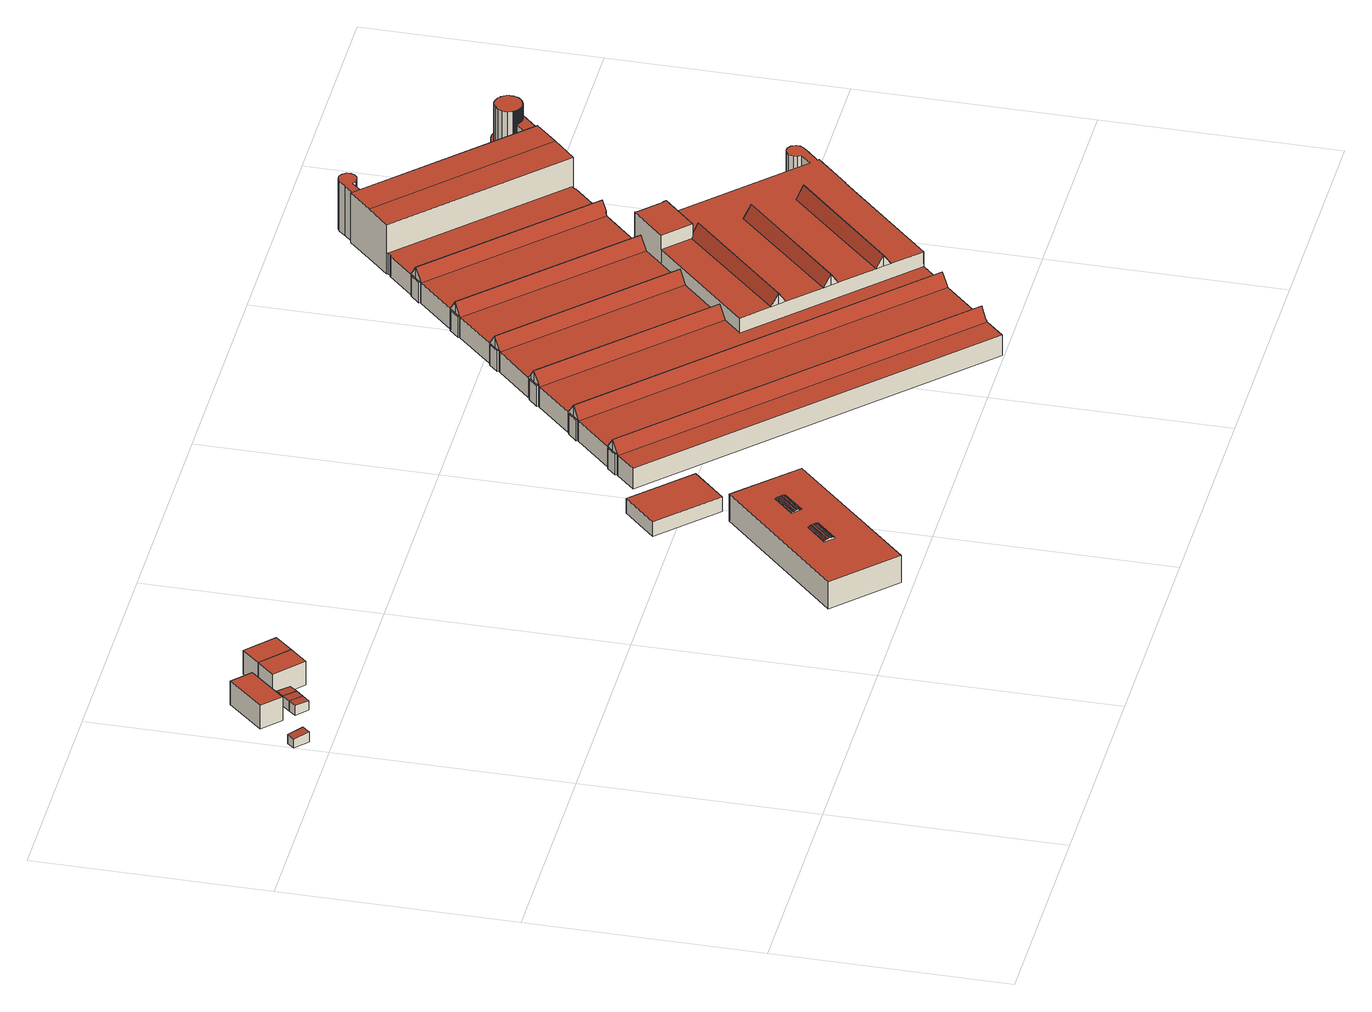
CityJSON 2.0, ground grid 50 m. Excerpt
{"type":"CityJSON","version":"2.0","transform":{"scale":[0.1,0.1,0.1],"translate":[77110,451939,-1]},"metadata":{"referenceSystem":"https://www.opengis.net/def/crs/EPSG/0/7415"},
"CityObjects":{
"building1":{"type":"Building","attributes":{"Volume":18.54,"Dakoppervlakte":8.1,"Muuroppervlakte":27.1,"Vloeroppervlakte":8.08,"hoogte_Z_max_in_m_NAP":2.09,"GEB_DOEL":"onbekend","dateOfConstruction":"1982-01-01","measuredHeight":2.42},"geometry":[{"type":"Solid","lod":"2","boundaries":[[[[0,1,2,3]],[[4,5,6,7]],[[0,3,5,4]],[[6,5,3,2]],[[1,7,6,2]],[[1,0,4,7]]]],"semantics":{"surfaces":[{"type":"GroundSurface"},{"type":"RoofSurface"},{"type":"WallSurface"}],"values":[[0,1,2,2,2,2]]}}]},
"building2":{"type":"Building","attributes":{"Volume":315.16,"Dakoppervlakte":55.98,"Muuroppervlakte":178.05,"Vloeroppervlakte":55.98,"hoogte_Z_max_in_m_NAP":5.35,"GEB_DOEL":"woonfunctie","dateOfConstruction":"1982-01-01","measuredHeight":5.63},"geometry":[{"type":"Solid","lod":"2","boundaries":[[[[8,9,10,11]],[[12,13,14,15]],[[8,11,15,14]],[[11,10,12,15]],[[9,13,12,10]],[[9,8,14,13]]]],"semantics":{"surfaces":[{"type":"GroundSurface"},{"type":"RoofSurface"},{"type":"WallSurface"}],"values":[[0,1,2,2,2,2]]}}]},
"building3":{"type":"Building","attributes":{"Volume":16,"Dakoppervlakte":7.11,"Muuroppervlakte":24.7,"Vloeroppervlakte":7.09,"hoogte_Z_max_in_m_NAP":2.11,"GEB_DOEL":"onbekend","dateOfConstruction":"1982-01-01","measuredHeight":2.38},"geometry":[{"type":"Solid","lod":"2","boundaries":[[[[16,17,18,19]],[[20,21,22,23]],[[16,19,21,20]],[[19,18,22,21]],[[17,23,22,18]],[[23,17,16,20]]]],"semantics":{"surfaces":[{"type":"GroundSurface"},{"type":"RoofSurface"},{"type":"WallSurface"}],"values":[[0,1,2,2,2,2]]}}]},
"building4":{"type":"Building","attributes":{"Volume":16.35,"Dakoppervlakte":7.11,"Muuroppervlakte":25.24,"Vloeroppervlakte":7.09,"hoogte_Z_max_in_m_NAP":2.11,"GEB_DOEL":"onbekend","dateOfConstruction":"1982-01-01","measuredHeight":2.43},"geometry":[{"type":"Solid","lod":"2","boundaries":[[[[19,24,25,16]],[[20,26,27,21]],[[19,16,20,21]],[[20,16,25,26]],[[24,27,26,25]],[[24,19,21,27]]]],"semantics":{"surfaces":[{"type":"GroundSurface"},{"type":"RoofSurface"},{"type":"WallSurface"}],"values":[[0,1,2,2,2,2]]}}]},
"building5":{"type":"Building","attributes":{"Volume":16.37,"Dakoppervlakte":7.11,"Muuroppervlakte":25.27,"Vloeroppervlakte":7.09,"hoogte_Z_max_in_m_NAP":2.11,"GEB_DOEL":"onbekend","dateOfConstruction":"1982-01-01","measuredHeight":2.43},"geometry":[{"type":"Solid","lod":"2","boundaries":[[[[24,28,29,25]],[[26,30,31,27]],[[24,25,26,27]],[[26,25,29,30]],[[28,31,30,29]],[[28,24,27,31]]]],"semantics":{"surfaces":[{"type":"GroundSurface"},{"type":"RoofSurface"},{"type":"WallSurface"}],"values":[[0,1,2,2,2,2]]}}]},
"building6":{"type":"Building","attributes":{"Volume":226.29,"Dakoppervlakte":40.13,"Muuroppervlakte":146.57,"Vloeroppervlakte":40.13,"hoogte_Z_max_in_m_NAP":5.38,"GEB_DOEL":"woonfunctie","dateOfConstruction":"1982-01-01","measuredHeight":5.64},"geometry":[{"type":"Solid","lod":"2","boundaries":[[[[32,33,34,35,36]],[[37,38,39,40,41]],[[37,36,35,34,39,38]],[[34,33,40,39]],[[40,33,32,41]],[[32,36,37,41]]]],"semantics":{"surfaces":[{"type":"GroundSurface"},{"type":"RoofSurface"},{"type":"WallSurface"}],"values":[[0,1,2,2,2,2]]}}]},
"building7":{"type":"Building","attributes":{"Volume":233.22,"Dakoppervlakte":41.25,"Muuroppervlakte":148.54,"Vloeroppervlakte":41.25,"hoogte_Z_max_in_m_NAP":5.38,"GEB_DOEL":"woonfunctie","dateOfConstruction":"1982-01-01","measuredHeight":5.65},"geometry":[{"type":"Solid","lod":"2","boundaries":[[[[32,36,42,43]],[[41,44,45,37]],[[42,36,37,45]],[[36,32,41,37]],[[32,43,44,41]],[[43,42,45,44]]]],"semantics":{"surfaces":[{"type":"GroundSurface"},{"type":"RoofSurface"},{"type":"WallSurface"}],"values":[[0,1,2,2,2,2]]}}]},
"building8":{"type":"Building","attributes":{"Volume":3985.42,"Dakoppervlakte":624.94,"Muuroppervlakte":690.53,"Vloeroppervlakte":623.94,"hoogte_Z_max_in_m_NAP":6.85,"GEB_DOEL":"industriefunctie","dateOfConstruction":"1992-01-01","measuredHeight":6.87},"geometry":[{"type":"Solid","lod":"2","boundaries":[[[[46,47,48,49]],[[50,51,52,53],[54,55,56,57],[58,59,60,61]],[[62,63,64,65]],[[66,67,68,69]],[[70,71,69,68]],[[71,70,72,73]],[[74,75,76,77]],[[74,67,66,75]],[[73,72,78,79]],[[65,79,78,62]],[[80,81,82,83]],[[84,85,86,87]],[[85,84,88,89]],[[90,91,89,88]],[[92,91,90,93]],[[80,94,95,81]],[[96,97,95,94]],[[96,87,86,97]],[[47,46,52,51]],[[52,46,49,53]],[[48,50,53,49]],[[47,51,50,48]],[[61,64,63,58]],[[60,76,75,66,69,71,73,79,65,64,61]],[[76,60,59,77]],[[72,70,68,67,74,77,59,58,63,62,78]],[[55,82,81,95,97,86,85,89,91,92,56]],[[57,93,90,88,84,87,96,94,80,83,54]],[[93,57,56,92]],[[82,55,54,83]]]],"semantics":{"surfaces":[{"type":"GroundSurface"},{"type":"RoofSurface"},{"type":"WallSurface"}],"values":[[0,1,1,1,1,1,1,1,1,1,1,1,1,1,1,1,1,1,2,2,2,2,2,2,2,2,2,2,2,2]]}}]},
"building9":{"type":"Building","attributes":{"Volume":547.78,"Dakoppervlakte":158.36,"Muuroppervlakte":180.05,"Vloeroppervlakte":158.36,"hoogte_Z_max_in_m_NAP":3.61,"GEB_DOEL":"onbekend","dateOfConstruction":"1986-01-01","measuredHeight":3.46},"geometry":[{"type":"Solid","lod":"2","boundaries":[[[[98,99,100,101]],[[102,103,104,105]],[[98,101,102,105]],[[101,100,103,102]],[[99,104,103,100]],[[99,98,105,104]]]],"semantics":{"surfaces":[{"type":"GroundSurface"},{"type":"RoofSurface"},{"type":"WallSurface"}],"values":[[0,1,2,2,2,2]]}}]},
"building10":{"type":"Building","attributes":{"Volume":49941.43,"Dakoppervlakte":8703.41,"Muuroppervlakte":4072.62,"Vloeroppervlakte":7503.38,"hoogte_Z_max_in_m_NAP":15.14,"GEB_DOEL":"industriefunctie - kantoorfunctie","dateOfConstruction":"1986-01-01","measuredHeight":15.18},"geometry":[{"type":"Solid","lod":"2","boundaries":[[[[106,107,108,109,110,111,112,113,114,115,116,117,118,119,120,121,122,123,124,125,126,127,128,129,130,131,132,133,134,135,136,137,138,139,140,141,142,143,144,145,146,147,148,149,150,151,152,153,154,155,156,157,158,159,160,161,162,163,164,165,166,167,168,169,170,171,172,173,174,175,176,177,178,179,180,181,182,183,184,185,186,187,188,189,190,191,192,193,194,195,196,197,198,199,200,201,202,203,204,205,206,207,208,209,210,211,212,213,214,215,216,217,218,219,220,221,222,223,224,225,226,227,228,229,230,231,232,233,234,235,236,237,238,239,240,241,242]],[[243,244,245,246,247,248,249]],[[250,251,252,249,248,253,254]],[[255,256,257,258,259,260]],[[261,262,256,255,263,264]],[[265,266,267,268,269]],[[270,271,272,266,265]],[[273,274,275,276,277]],[[274,278,279,280,275]],[[281,282,283,284,285,286,287,288,289,277,290,291,292,293,294,295]],[[296,297,298,299,300,301,302,303,304,305,306,307,308,309,310,311,312,313,314,315,316,317,318,319,320,321,322,323,324,325,326,327,328,329,330,331,332,333,334,335,336,337,338,339,340,341,342,343,344,345,346,347,348,349]],[[350,351,352,353,354,355,356,357,358,359,360,361,362,363,364,365,366,367,368,369,370,371,372,373,374,375,376,377,378,379,380,381,382,383,384,385,386,387,388,389,390,391,392,393,394,395,396,397,398,399,400,401,402,403,404,405,406,407,408,409,410,411,412,413,414,415,416,417,418,419,420,421,422,423,424,425,426,427,428,429,430,431]],[[432,433,434,435,436,437,438,439,440,441,442,443,444,445,446,447,448,449,450,451,452,453,454,455,456,457,458,459,460,461,462,463,464,465,466,467,468]],[[469,470,471,472]],[[470,469,473,474]],[[475,476,477,478]],[[476,475,479,480]],[[481,482,483,484,485]],[[482,486,487,488,483]],[[489,490,491,492]],[[493,494,495,489,492]],[[496,497,498,499,500,501,502,503]],[[504,505,506,507,508,509,510,511,512,513,514,515,516,517,518,519,520,521,522,472,471,523,474,473,480,479,524,478,477,525,526,527,528]],[[529,530,531,532]],[[532,531,533,534,535,536]],[[534,533,522,521]],[[537,538,539,540,541]],[[542,543,539,538,544]],[[486,545,491,490,487]],[[481,485,542,544]],[[546,547,537,541,269,268]],[[548,549,550,551,552]],[[494,493,553,245,244]],[[554,555,556,557,558]],[[270,261,264,271]],[[559,560,561,562,563]],[[564,565,566,567,568]],[[569,570,571,572]],[[258,573,574,259]],[[575,576,577,578,579]],[[580,581,582,251,250,583,584,585,586]],[[587,588,589,590]],[[591,592,593,594,595]],[[580,586,173,172]],[[580,172,171,581]],[[582,581,171,170]],[[170,169,251,582]],[[595,594,168,167]],[[167,166,591,595]],[[591,166,165,592]],[[162,161,549,548]],[[161,160,550,549]],[[550,160,159,551]],[[560,559,156,155]],[[560,155,154,561]],[[154,153,562,561]],[[555,554,150,149]],[[149,148,556,555]],[[556,148,147,557]],[[143,565,564,144]],[[565,143,142,566]],[[566,142,141,567]],[[137,575,579,138]],[[137,136,576,575]],[[136,135,577,576]],[[133,132,574,573]],[[574,132,131,259]],[[129,588,587,130]],[[128,589,588,129]],[[589,128,127,590]],[[123,572,571,124]],[[123,122,569,572]],[[569,122,121,570]],[[596,227,226,225,583,250]],[[583,225,224,584]],[[585,584,224,223]],[[245,597,246]],[[247,246,597,231,230,598]],[[248,247,598,230,229,228,599,253]],[[254,596,250]],[[163,494,244,164]],[[244,243,249,593,592,165,164]],[[254,253,599,228,227,596]],[[251,169,168,594,593,249,252]],[[264,263,255,260,259,131,130,587,590,127,126]],[[258,134,133,573]],[[264,126,125,271]],[[258,257,256,578,577,135,134]],[[265,269,145,144,564,568]],[[139,261,270,140]],[[268,120,119,546]],[[140,270,265,568,567,141]],[[267,266,272,271,125,124,571,570,121,120,268]],[[290,191,190,291]],[[291,190,189,292]],[[293,292,189,188]],[[293,188,187,294]],[[187,186,295,294]],[[295,186,185,281]],[[184,282,281,185]],[[282,184,183,283]],[[183,182,284,283]],[[182,181,285,284]],[[285,181,180,286]],[[287,286,180,179]],[[179,178,288,287]],[[178,177,289,288]],[[176,277,289,177]],[[323,217,216,215,214,326,325,324]],[[214,213,327,326]],[[327,213,212,328]],[[212,211,329,328]],[[329,211,210,330]],[[210,209,331,330]],[[331,209,208,332]],[[332,208,207,333]],[[333,207,206,334]],[[334,206,205,335]],[[205,204,336,335]],[[200,199,384,383]],[[199,198,385,384]],[[198,197,386,385]],[[197,196,387,386]],[[195,388,387,196]],[[195,194,389,388]],[[194,193,458,390,389]],[[204,203,380,379,336]],[[203,202,381,380]],[[202,201,382,381]],[[383,382,201,200]],[[460,220,219,461]],[[219,218,217,323,463,462,461]],[[458,193,192,459]],[[390,458,457,391]],[[391,457,456,392]],[[392,456,455,393]],[[393,455,454,394]],[[394,454,453,395]],[[395,453,452,396]],[[452,451,397,396]],[[397,451,450,398]],[[398,450,449,399]],[[399,449,448,400]],[[400,448,447,401]],[[401,447,446,402]],[[402,446,445,403]],[[403,445,444,404]],[[404,444,443,405]],[[443,442,406,405]],[[442,441,407,406]],[[441,440,408,407]],[[440,439,409,408]],[[439,438,410,409]],[[438,437,411,410]],[[437,436,412,411]],[[436,435,413,412]],[[435,434,414,413]],[[434,433,415,414]],[[415,433,432,416]],[[432,468,417,416]],[[468,467,418,417]],[[467,466,419,418]],[[466,465,420,419]],[[465,464,421,420]],[[422,421,464,322,321]],[[422,321,320,423]],[[424,319,318,425]],[[425,318,317,426]],[[426,317,316,427]],[[427,316,315,428]],[[428,315,314,429]],[[429,314,313,430]],[[430,313,312,431]],[[431,312,311,350]],[[350,311,310,351]],[[351,310,309,352]],[[308,353,352,309]],[[353,308,307,354]],[[354,307,306,355]],[[355,306,305,356]],[[356,305,304,357]],[[357,304,303,358]],[[358,303,302,359]],[[359,302,301,360]],[[360,301,300,361]],[[361,300,299,362]],[[362,299,298,363]],[[298,297,364,363]],[[296,365,364,297]],[[365,296,349,366]],[[349,348,367,366]],[[348,347,368,367]],[[369,368,347,346]],[[346,345,370,369]],[[345,344,371,370]],[[371,344,343,372]],[[372,343,342,373]],[[373,342,341,374]],[[374,341,340,375]],[[375,340,339,376]],[[376,339,338,377]],[[338,337,378,377]],[[379,378,337,336]],[[322,464,463,323]],[[276,275,280,222,221,220,460]],[[585,223,222,280,279,278,586]],[[278,274,273,175,174,173,586]],[[273,277,176,175]],[[459,192,191,290,277,276,460]],[[526,525,546,119,118]],[[526,118,117,527]],[[527,117,116,528]],[[528,116,115,504]],[[115,114,505,504]],[[505,114,113,506]],[[506,113,112,507]],[[507,112,111,508]],[[110,509,508,111]],[[110,109,510,509]],[[510,109,108,511]],[[108,107,512,511]],[[512,107,106,513]],[[513,106,242,514]],[[514,242,241,515]],[[515,241,240,516]],[[516,240,239,517]],[[239,238,518,517]],[[600,473,469]],[[469,472,600]],[[470,474,523]],[[523,471,470]],[[601,477,476]],[[476,480,601]],[[475,478,524]],[[524,479,475]],[[234,233,553,496,503]],[[238,237,500,499,518]],[[237,236,501,500]],[[502,501,236,235]],[[503,502,235,234]],[[602,522,533]],[[533,531,602]],[[536,535,519,518,499,498]],[[534,521,520]],[[497,529,532,536,498]],[[535,534,520,519]],[[158,157,487,490]],[[152,151,542,485]],[[541,146,145,269]],[[597,245,553,233,232,231]],[[485,484,483,563,562,153,152]],[[487,157,156,559,563,483,488]],[[490,489,552,551,159,158]],[[494,163,162,548,552,489,495]],[[545,529,497,496,553,493,492,491]],[[473,600,472,522,602,531,530,547,546,525,477,601,480]],[[481,544,538,537,547,530,529,545,486,482]],[[423,320,319,424]],[[542,151,150,554,543]],[[543,554,558,539]],[[557,147,146,541,540]],[[558,557,540,539]],[[261,139,138,579,262]],[[262,579,578,256]]]],"semantics":{"surfaces":[{"type":"GroundSurface"},{"type":"RoofSurface"},{"type":"WallSurface"}],"values":[[0,1,1,1,1,1,1,1,1,1,1,1,1,1,1,1,1,1,1,1,1,1,1,1,1,1,1,1,1,1,1,1,1,1,1,1,1,1,1,1,1,1,1,2,2,2,2,2,2,2,2,2,2,2,2,2,2,2,2,2,2,2,2,2,2,2,2,2,2,2,2,2,2,2,2,2,2,2,2,2,2,2,2,2,2,2,2,2,2,2,2,2,2,2,2,2,2,2,2,2,2,2,2,2,2,2,2,2,2,2,2,2,2,2,2,2,2,2,2,2,2,2,2,2,2,2,2,2,2,2,2,2,2,2,2,2,2,2,2,2,2,2,2,2,2,2,2,2,2,2,2,2,2,2,2,2,2,2,2,2,2,2,2,2,2,2,2,2,2,2,2,2,2,2,2,2,2,2,2,2,2,2,2,2,2,2,2,2,2,2,2,2,2,2,2,2,2,2,2,2,2,2,2,2,2,2,2,2,2,2,2,2,2,2,2,2,2,2,2,2,2,2,2,2,2,2,2,2,2,2,2,2,2,2,2,2,2,2,2,2,2,2,2,2,2,2,2,2,2,2,2,2,2,2,2,2,2,2,2,2,2,2,2,2]]}}]}
},
"vertices":[
[2,1072,7],[16,1088,7],[44,1063,7],[30,1047,7],[2,1072,28],[30,1047,31],[44,1063,31],[16,1088,28],
[53,1152,7],[124,1228,7],[163,1192,7],[92,1115,7],[163,1192,63],[124,1228,63],[53,1152,63],[92,1115,63],
[153,1088,7],[139,1072,7],[114,1094,7],[128,1110,7],[153,1088,29],[128,1110,31],[114,1094,31],[139,1072,29],
[142,1126,7],[167,1103,7],[167,1103,29],[142,1126,31],
[156,1141,7],[181,1119,7],[181,1119,29],[156,1141,31],
[257,1134,7],[223,1097,7],[164,1151,7],[166,1152,7],[199,1188,7],[199,1188,64],[166,1152,64],[164,1151,64],[223,1097,64],[257,1134,64],
[234,1226,7],[292,1172,7],[292,1172,64],[234,1226,64],
[827,25,10],[705,146,10],[964,404,10],[1084,284,10],[964,404,74],[705,146,74],[827,25,74],[1084,284,74],[900,210,74],[858,167,74],[841,184,74],[883,226,74],[967,312,74],[984,295,74],[942,253,74],[925,269,74],[969,310,76],[967,312,75],[925,269,75],[927,267,76],[938,257,77],[980,299,77],[978,301,77],[936,259,77],[976,303,77],[934,261,77],[974,305,77],[931,263,77],[982,297,76],[940,255,76],[942,253,75],[984,295,75],[971,308,77],[929,265,77],[898,212,77],[856,169,77],[858,167,76],[900,210,76],[889,220,78],[847,178,78],[849,176,79],[891,218,79],[887,222,78],[845,180,78],[885,224,77],[843,182,77],[841,184,76],[883,226,76],[896,214,78],[854,171,78],[893,216,78],[851,174,78],
[876,540,11],[945,609,11],[1060,494,11],[992,425,11],[992,425,46],[1060,494,46],[945,609,46],[876,540,46],
[2124,542,10],[2131,548,10],[2139,551,10],[2147,550,10],[2155,545,10],[2160,535,10],[2159,527,10],[2155,519,10],[2141,505,10],[2119,483,10],[2121,480,10],[2053,411,10],[2052,412,10],[1850,208,10],[1814,172,10],[1811,169,10],[1813,167,10],[1793,147,10],[1791,149,10],[1788,145,10],[1713,70,10],[1710,67,10],[1712,65,10],[1692,45,10],[1690,47,10],[1687,43,10],[1648,4,10],[1032,614,10],[1071,653,10],[1074,657,10],[1072,659,10],[1091,679,10],[1093,677,10],[1097,680,10],[1172,756,10],[1175,759,10],[1173,761,10],[1193,781,10],[1195,779,10],[1198,783,10],[1272,857,10],[1276,861,10],[1274,863,10],[1294,883,10],[1296,881,10],[1300,886,10],[1374,960,10],[1378,964,10],[1376,966,10],[1395,986,10],[1397,984,10],[1401,987,10],[1475,1063,10],[1479,1066,10],[1477,1068,10],[1497,1088,10],[1499,1086,10],[1502,1090,10],[1577,1165,10],[1580,1168,10],[1578,1170,10],[1598,1190,10],[1600,1188,10],[1604,1192,10],[1656,1245,10],[1657,1244,10],[1665,1252,10],[1663,1254,10],[1708,1300,10],[1756,1348,10],[1759,1345,10],[1778,1365,10],[1777,1365,10],[1791,1379,10],[1799,1383,10],[1808,1384,10],[1816,1380,10],[1818,1378,10],[1823,1371,10],[1823,1362,10],[1820,1354,10],[1814,1348,10],[1805,1346,10],[1797,1347,10],[1790,1352,10],[1772,1333,10],[2045,1061,10],[2063,1080,10],[2062,1081,10],[2061,1082,10],[2060,1084,10],[2059,1085,10],[2058,1087,10],[2055,1097,10],[2056,1108,10],[2061,1118,10],[2069,1125,10],[2073,1128,10],[2079,1130,10],[2130,1147,10],[2141,1148,10],[2151,1145,10],[2159,1139,10],[2163,1133,10],[2166,1123,10],[2166,1112,10],[2163,1105,10],[2154,1096,10],[2146,1092,10],[2108,1080,10],[2104,1078,10],[2100,1077,10],[2086,1063,10],[2065,1042,10],[2068,1039,10],[2021,992,10],[1974,945,10],[1972,947,10],[1965,940,10],[1966,939,10],[1913,885,10],[1909,882,10],[1911,880,10],[1901,870,10],[1892,860,10],[1890,862,10],[1886,858,10],[1813,785,10],[1817,781,10],[1816,780,10],[1860,737,10],[1861,738,10],[1866,733,10],[2106,495,10],[2128,518,10],[2123,525,10],[2122,533,10],[1580,1168,66],[1577,1165,59],[1886,858,59],[1890,862,66],[1892,860,66],[1901,870,86],[1590,1179,86],[1913,885,59],[1604,1192,59],[1600,1188,66],[1911,880,66],[1909,882,66],[1700,57,86],[1084,667,86],[1074,657,66],[1071,653,59],[1687,43,59],[1690,47,66],[1097,680,59],[1093,677,67],[1710,67,67],[1713,70,59],[1185,769,86],[1801,159,86],[1811,169,66],[1814,172,59],[1198,783,59],[1172,756,59],[1788,145,59],[1791,149,67],[1756,1348,128],[1708,1300,129],[2021,992,129],[2068,1039,128],[1759,1345,128],[1663,1254,128],[1972,947,128],[1974,945,128],[1823,1362,128],[1823,1371,128],[1818,1378,128],[1816,1380,128],[1808,1384,128],[1799,1383,128],[1791,1379,128],[1777,1365,128],[1778,1365,128],[1772,1333,128],[1790,1352,128],[1797,1347,128],[1805,1346,128],[1814,1348,128],[1820,1354,128],[2104,1121,41],[2105,1119,41],[2106,1118,41],[2107,1116,41],[2108,1115,41],[2109,1113,41],[2110,1111,41],[2110,1109,41],[2111,1107,41],[2111,1105,41],[2111,1103,41],[2111,1101,41],[2111,1099,41],[2111,1097,41],[2111,1095,41],[2110,1094,41],[2110,1092,41],[2109,1090,41],[2108,1088,41],[2108,1087,41],[2107,1085,41],[2105,1083,41],[2104,1082,41],[2103,1081,41],[2101,1079,41],[2100,1078,41],[2099,1077,41],[2100,1077,41],[2104,1078,41],[2108,1080,41],[2146,1092,41],[2154,1096,41],[2163,1105,41],[2166,1112,41],[2166,1123,41],[2163,1133,41],[2159,1139,41],[2151,1145,41],[2141,1148,41],[2130,1147,41],[2079,1130,41],[2081,1130,41],[2083,1130,41],[2085,1130,41],[2087,1130,41],[2089,1129,41],[2090,1129,41],[2092,1128,41],[2094,1127,41],[2096,1127,41],[2098,1126,41],[2099,1125,41],[2101,1123,41],[2102,1122,41],[2110,1094,161],[2111,1095,161],[2111,1097,161],[2111,1099,161],[2111,1101,161],[2111,1103,161],[2111,1105,161],[2111,1107,161],[2110,1109,161],[2110,1111,161],[2109,1113,161],[2108,1115,161],[2107,1116,161],[2106,1118,161],[2105,1119,161],[2104,1121,161],[2102,1122,161],[2101,1123,161],[2099,1125,161],[2098,1126,161],[2096,1127,161],[2094,1127,161],[2092,1128,161],[2090,1129,161],[2089,1129,161],[2087,1130,161],[2085,1130,161],[2083,1130,161],[2081,1130,161],[2079,1130,161],[2073,1128,161],[2069,1125,161],[2061,1118,161],[2056,1108,161],[2055,1097,161],[2058,1087,161],[2059,1085,161],[2060,1084,161],[2061,1082,161],[2062,1081,161],[2063,1080,161],[2064,1079,161],[2066,1078,161],[2067,1077,161],[2068,1076,161],[2069,1076,161],[2070,1075,161],[2072,1075,161],[2073,1074,161],[2074,1074,161],[2076,1073,161],[2077,1073,161],[2078,1073,161],[2079,1072,161],[2081,1072,161],[2082,1072,161],[2083,1072,161],[2085,1072,161],[2086,1073,161],[2087,1073,161],[2088,1073,161],[2089,1073,161],[2090,1073,161],[2091,1074,161],[2092,1074,161],[2093,1074,161],[2094,1075,161],[2095,1075,161],[2096,1076,161],[2097,1076,161],[2098,1077,161],[2099,1077,161],[2100,1078,161],[2101,1079,161],[2103,1081,161],[2104,1082,161],[2105,1083,161],[2107,1085,161],[2108,1087,161],[2108,1088,161],[2109,1090,161],[2110,1092,161],[2094,1075,127],[2093,1074,127],[2092,1074,127],[2091,1074,127],[2090,1073,127],[2089,1073,127],[2088,1073,127],[2087,1073,127],[2086,1073,127],[2085,1072,127],[2083,1072,127],[2082,1072,127],[2081,1072,127],[2079,1072,127],[2078,1073,127],[2077,1073,127],[2076,1073,127],[2074,1074,127],[2073,1074,127],[2072,1075,127],[2070,1075,127],[2069,1076,127],[2068,1076,127],[2067,1077,127],[2066,1078,127],[2064,1079,127],[2063,1080,127],[2045,1061,127],[2068,1039,127],[2065,1042,127],[2086,1063,127],[2100,1077,127],[2099,1077,127],[2098,1077,127],[2097,1076,127],[2096,1076,127],[2095,1075,127],[1696,361,119],[1900,568,121],[1886,581,94],[1683,373,94],[1708,349,94],[1913,555,94],[1988,482,121],[1784,274,119],[1796,262,94],[2000,468,94],[1974,494,94],[1771,286,94],[1683,654,59],[1697,667,86],[1388,974,86],[1378,964,66],[1374,960,59],[1710,681,59],[1401,987,59],[1397,984,66],[1489,1076,86],[1475,1063,59],[1784,755,59],[1797,769,86],[1811,782,59],[1502,1090,59],[1499,1086,66],[1813,785,128],[1745,716,128],[1797,664,128],[1866,733,128],[1861,738,128],[1860,737,128],[1816,780,128],[1817,781,128],[2119,483,94],[2141,505,94],[2155,519,94],[2159,527,94],[2160,535,94],[2155,545,94],[2147,550,94],[2139,551,94],[2131,548,94],[2124,542,94],[2122,533,94],[2123,525,94],[2128,518,94],[2106,495,94],[1866,733,94],[1800,667,94],[1812,656,94],[1825,642,94],[1621,436,94],[1900,568,94],[1988,482,94],[1850,208,94],[2052,412,94],[2053,411,94],[2121,480,94],[1745,716,94],[1543,512,94],[1595,461,94],[1795,666,94],[1608,448,120],[1812,656,122],[1800,667,98],[1797,664,98],[1581,550,59],[1595,564,86],[1286,872,86],[1276,861,67],[1272,857,59],[1300,886,59],[1296,881,68],[1609,579,59],[1745,716,59],[1850,208,59],[1543,512,59],[1499,1086,59],[1497,1088,59],[1477,1068,59],[1479,1066,59],[1489,1076,59],[1813,785,59],[1296,881,59],[1294,883,59],[1274,863,59],[1276,861,59],[1286,872,59],[1397,984,59],[1395,986,59],[1376,966,59],[1378,964,59],[1388,974,59],[1195,779,59],[1193,781,59],[1173,761,59],[1175,759,59],[1185,769,59],[1813,167,59],[1811,169,59],[1791,149,59],[1793,147,59],[1032,614,59],[1648,4,59],[1091,679,59],[1072,659,59],[1074,657,59],[1084,667,59],[1093,677,59],[1665,1252,59],[1657,1244,59],[1656,1245,59],[1966,939,59],[1965,940,59],[1972,947,59],[1663,1254,59],[1690,47,59],[1692,45,59],[1712,65,59],[1710,67,59],[1578,1170,59],[1580,1168,59],[1590,1179,59],[1600,1188,59],[1598,1190,59],[1909,882,59],[1890,862,59],[1892,860,59],[1911,880,59],[1696,361,94],[1784,274,94],[1608,448,94]
]}
